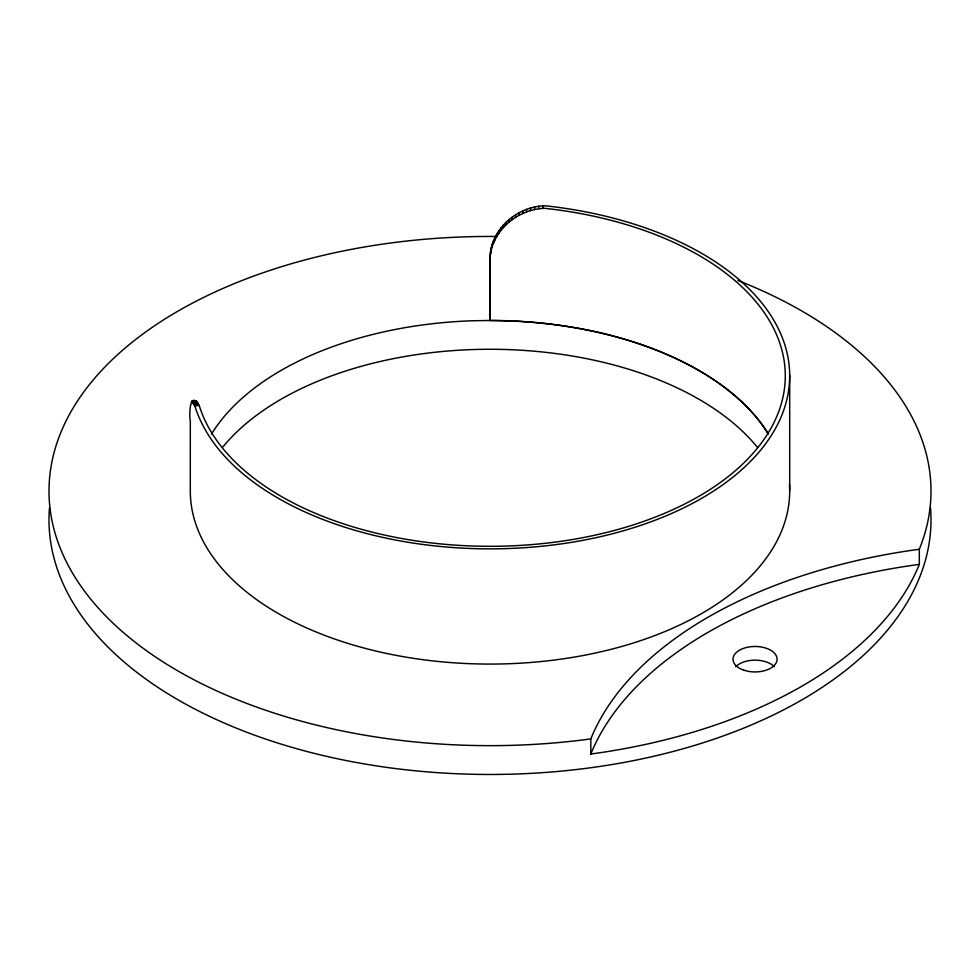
<?xml version="1.0" encoding="UTF-8"?>
<svg xmlns="http://www.w3.org/2000/svg" width="980" height="980" viewBox="0 0 980 980"><rect width="100%" height="100%" fill="white"/><g stroke="black" fill="none" stroke-linecap="round" stroke-linejoin="round"><path stroke-width="1.47" d="M490 318.035L490.012 258.61L490 320.57L493.932 320.582A295.286 170.483 0 0 1 768.222 433.944M191.651 401.322L195.081 406.577A299.696 173.031 0 0 0 506.93 548.58A299.696 173.031 0 0 0 789.047 387.174A299.696 173.031 0 0 0 545.958 205.849C518.2 205.494 490.368 228.83 490.135 257.532C492.107 230.116 518.432 208.654 545.137 208.348A295.286 170.483 0 0 1 784.649 387.014A295.286 170.483 0 0 1 506.672 546.032A295.286 170.483 0 0 1 199.418 406.124C189.912 388.827 188.907 414.871 190.316 421.069L190.304 491.764A299.696 173.031 0 0 0 496.468 664.036A299.696 173.031 0 0 0 789.464 484.291M490.551 253.93L490.564 251.382M491.237 250.366L491.262 247.818M492.205 246.825L492.23 244.29M493.442 243.359L493.467 240.811M494.949 239.965L494.961 237.417M496.701 236.67L496.725 234.122M498.722 233.473L498.734 230.925M500.976 230.398L500.988 227.85M503.463 227.47L503.487 224.922M506.182 224.69L506.207 222.142M509.11 222.068L509.135 219.52M512.246 219.643L512.271 217.095M515.566 217.401L515.59 214.841M519.069 215.367L519.094 212.819M522.732 213.567L522.757 211.006M526.542 211.974L526.566 209.414M530.499 210.627L530.511 208.066M534.566 209.536L534.578 206.964M538.731 208.703L538.743 206.119M542.981 208.115L542.994 205.531M489.988 261.158L490.147 254.984M919.314 549.253L919.314 564.37L917.905 567.775A441 254.604 0 0 1 596.685 753.216L590.805 754.037L590.805 738.908L592.214 735.514A441 254.604 0 0 1 913.433 550.062L919.314 549.253L919.693 548.322A441 254.604 0 0 0 737.879 280.464M590.805 754.037L592.214 750.643A441 254.604 0 0 1 913.433 565.191L919.314 564.37M590.805 738.908L589.201 739.128A441 254.604 0 0 1 51.487 518.028A441 254.604 0 0 1 496.419 236.474M191.345 401.506L196.355 400.869M192.46 401.763L196.784 401.224M192.95 402.4L197.274 401.849M193.513 403.295L197.838 402.743M194.15 404.446L198.462 403.907M194.861 405.867L199.185 405.328M789.696 375.107L789.696 490.331M930.522 508.008A441 254.604 0 0 1 490 774.47A441 254.604 0 0 1 49.478 508.008M223.011 446.782A295.47 170.594 0 0 1 490.833 349.272A295.47 170.594 0 0 1 757.699 447.664M211.496 434.079A295.47 170.594 0 0 1 472.287 320.766L490.833 320.46A295.47 170.594 0 0 1 768.283 433.724M735.76 666.731A22.05 12.728 0 0 1 755.102 660.153A22.05 12.728 0 0 1 774.408 666.78M743.992 670.222A22.05 12.728 0 0 0 777.103 659.234A22.05 12.728 0 0 0 744.077 648.172A22.05 12.728 0 0 0 743.992 670.222"/></g></svg>
